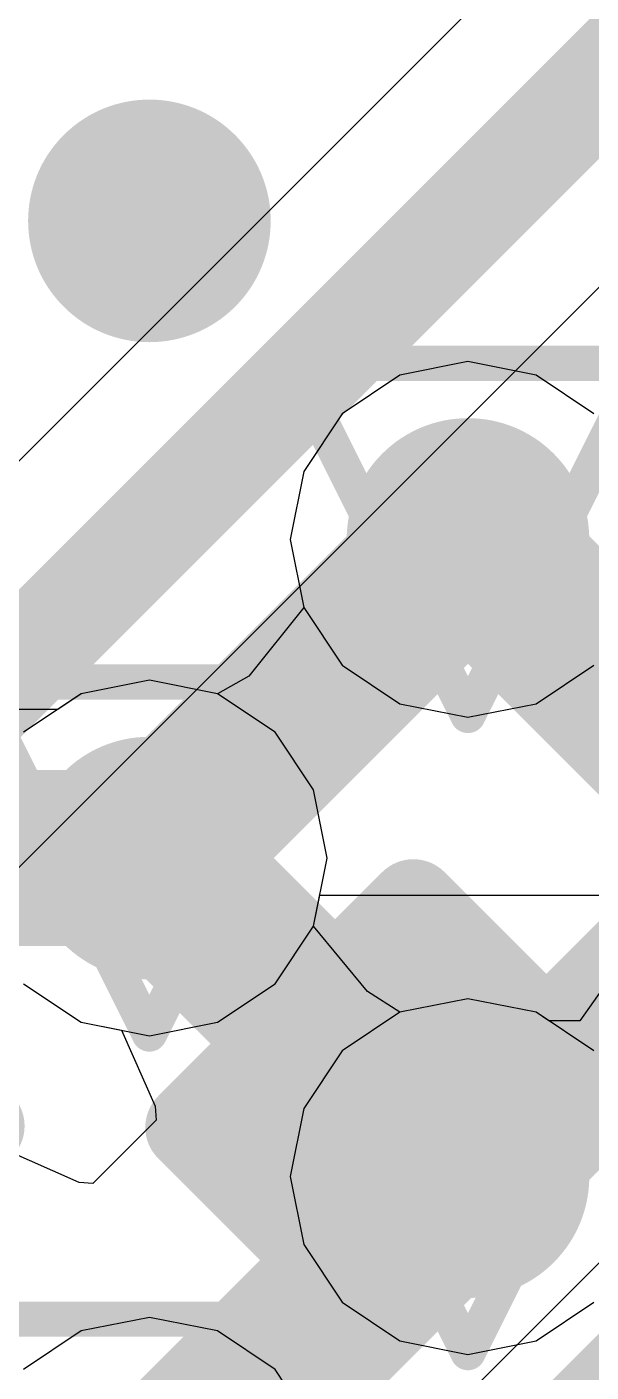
# Model space of a CAD drawing. Header units: inches. Extents: x -6 to 283, y -12 to 154.
# Drawn here: x 55.61 to 56.424, y 12.131 to 14.071 of the extents above; entities that cross this region are included whole.
import ezdxf

# ---------------------------------------------------------------- set-up
doc = ezdxf.new("R2010")
doc.units = ezdxf.units.IN
for name, color, linetype in [('Bottom Layer', 5, 'Continuous'), ('Bottom Overlay', 54, 'Continuous'), ('Bottom Paste', 16, 'Continuous'), ('Bottom Solder', 6, 'Continuous'), ('Drill Drawing', 1, 'Continuous'), ('GND-1', 16, 'Continuous'), ('GND-2', 90, 'Continuous'), ('GND-3', 216, 'Continuous'), ('GND-4', 54, 'Continuous'), ('PWR-1', 156, 'Continuous'), ('PWR-2', 130, 'Continuous'), ('Signal L1', 76, 'Continuous'), ('Signal L2', 6, 'Continuous'), ('Top Layer', 1, 'Continuous'), ('Top Paste', 8, 'Continuous'), ('Top Solder', 216, 'Continuous'), ('Via Holes', 16, 'Continuous')]:
    doc.layers.add(name, color=color, linetype=linetype)

# ---------------------------------------------------------------- blocks, each defined once
blk = doc.blocks.new('BGA_565_15_5_14_4__57')
at = {"layer": 'Top Layer'}
h = blk.add_hatch(color=1, dxfattribs=at)
edge = h.paths.add_edge_path()
edge.add_arc((-4.225, -1.625), 0.125, 0, 360)
h = blk.add_hatch(color=1, dxfattribs=at)
edge = h.paths.add_edge_path()
edge.add_arc((-4.875, -2.275), 0.125, 0, 360)
h = blk.add_hatch(color=1, dxfattribs=at)
edge = h.paths.add_edge_path()
edge.add_arc((-4.225, -2.275), 0.125, 0, 360)
h = blk.add_hatch(color=1, dxfattribs=at)
edge = h.paths.add_edge_path()
edge.add_arc((-4.875, -2.925), 0.125, 0, 360)
at = {"layer": 'Top Paste'}
h = blk.add_hatch(color=8, dxfattribs=at)
edge = h.paths.add_edge_path()
edge.add_arc((-4.225, -1.625), 0.125, 0, 360)
h = blk.add_hatch(color=8, dxfattribs=at)
edge = h.paths.add_edge_path()
edge.add_arc((-4.875, -2.275), 0.125, 0, 360)
h = blk.add_hatch(color=8, dxfattribs=at)
edge = h.paths.add_edge_path()
edge.add_arc((-4.225, -2.275), 0.125, 0, 360)
h = blk.add_hatch(color=8, dxfattribs=at)
edge = h.paths.add_edge_path()
edge.add_arc((-4.875, -2.925), 0.125, 0, 360)
at = {"layer": 'Top Solder'}
h = blk.add_hatch(color=216, dxfattribs=at)
edge = h.paths.add_edge_path()
edge.add_arc((-4.225, -1.625), 0.175, 0, 360)
h = blk.add_hatch(color=216, dxfattribs=at)
edge = h.paths.add_edge_path()
edge.add_arc((-4.875, -2.275), 0.175, 0, 360)
h = blk.add_hatch(color=216, dxfattribs=at)
edge = h.paths.add_edge_path()
edge.add_arc((-4.225, -2.275), 0.175, 0, 360)
h = blk.add_hatch(color=216, dxfattribs=at)
edge = h.paths.add_edge_path()
edge.add_arc((-4.875, -2.925), 0.175, 0, 360)
blk = doc.blocks.new('CAP_0201_B_338')
at = {"layer": 'Bottom Layer'}
for points in [[(-0.45, 0.15), (-0.15, 0.15), (-0.15, -0.15), (-0.45, -0.15)], [(0.15, 0.15), (0.45, 0.15), (0.45, -0.15), (0.15, -0.15)]]:
    blk.add_hatch(color=5, dxfattribs=at).paths.add_polyline_path(points)
at = {"layer": 'Bottom Paste'}
for points in [[(-0.45, 0.15), (-0.15, 0.15), (-0.15, -0.15), (-0.45, -0.15)], [(0.15, 0.15), (0.45, 0.15), (0.45, -0.15), (0.15, -0.15)]]:
    blk.add_hatch(color=16, dxfattribs=at).paths.add_polyline_path(points)
at = {"layer": 'Bottom Solder'}
for points in [[(-0.505, 0.205), (-0.095, 0.205), (-0.095, -0.205), (-0.505, -0.205)], [(0.095, 0.205), (0.505, 0.205), (0.505, -0.205), (0.095, -0.205)]]:
    blk.add_hatch(color=6, dxfattribs=at).paths.add_polyline_path(points)
at = {"layer": 'Bottom Overlay'}
for points in [[(-0.5334, 0.2286, 0.127, 0.127, 0), (-0.2032, 0.2286, 0.127, 0.127, 0)], [(-0.5334, -0.2286, 0.127, 0.127, 0), (-0.5334, 0.2286, 0.127, 0.127, 0)], [(0.2032, 0.2286, 0.127, 0.127, 0), (0.5334, 0.2286, 0.127, 0.127, 0)], [(0.5334, -0.2286, 0.127, 0.127, 0), (0.5334, 0.2286, 0.127, 0.127, 0)], [(-0.5334, -0.2286, 0.127, 0.127, 0), (-0.2032, -0.2286, 0.127, 0.127, 0)], [(0.2032, -0.2286, 0.127, 0.127, 0), (0.5334, -0.2286, 0.127, 0.127, 0)]]:
    blk.add_lwpolyline(points, format="xyseb", dxfattribs=at)
for points in [[(-0.5651, 0.2286, 0.0635, 0.0635, 1), (-0.5016, 0.2286, 0.0635, 0.0635, 1)], [(-0.5651, 0.2286, 0.0635, 0.0635, 1), (-0.5016, 0.2286, 0.0635, 0.0635, 1)], [(-0.2349, 0.2286, 0.0635, 0.0635, 1), (-0.1714, 0.2286, 0.0635, 0.0635, 1)], [(0.1714, 0.2286, 0.0635, 0.0635, 1), (0.2349, 0.2286, 0.0635, 0.0635, 1)], [(0.5016, 0.2286, 0.0635, 0.0635, 1), (0.5651, 0.2286, 0.0635, 0.0635, 1)], [(0.5016, 0.2286, 0.0635, 0.0635, 1), (0.5651, 0.2286, 0.0635, 0.0635, 1)], [(-0.5651, -0.2286, 0.0635, 0.0635, 1), (-0.5016, -0.2286, 0.0635, 0.0635, 1)], [(-0.5651, -0.2286, 0.0635, 0.0635, 1), (-0.5016, -0.2286, 0.0635, 0.0635, 1)], [(-0.2349, -0.2286, 0.0635, 0.0635, 1), (-0.1714, -0.2286, 0.0635, 0.0635, 1)], [(0.1714, -0.2286, 0.0635, 0.0635, 1), (0.2349, -0.2286, 0.0635, 0.0635, 1)], [(0.5016, -0.2286, 0.0635, 0.0635, 1), (0.5651, -0.2286, 0.0635, 0.0635, 1)], [(0.5016, -0.2286, 0.0635, 0.0635, 1), (0.5651, -0.2286, 0.0635, 0.0635, 1)]]:
    blk.add_lwpolyline(points, format="xyseb", close=True, dxfattribs=at)
blk = doc.blocks.new('CAP_0201_B_344')
at = {"layer": 'Bottom Layer'}
for points in [[(-0.45, 0.15), (-0.15, 0.15), (-0.15, -0.15), (-0.45, -0.15)], [(0.15, 0.15), (0.45, 0.15), (0.45, -0.15), (0.15, -0.15)]]:
    blk.add_hatch(color=5, dxfattribs=at).paths.add_polyline_path(points)
at = {"layer": 'Bottom Paste'}
for points in [[(-0.45, 0.15), (-0.15, 0.15), (-0.15, -0.15), (-0.45, -0.15)], [(0.15, 0.15), (0.45, 0.15), (0.45, -0.15), (0.15, -0.15)]]:
    blk.add_hatch(color=16, dxfattribs=at).paths.add_polyline_path(points)
at = {"layer": 'Bottom Solder'}
for points in [[(-0.505, 0.205), (-0.095, 0.205), (-0.095, -0.205), (-0.505, -0.205)], [(0.095, 0.205), (0.505, 0.205), (0.505, -0.205), (0.095, -0.205)]]:
    blk.add_hatch(color=6, dxfattribs=at).paths.add_polyline_path(points)
at = {"layer": 'Bottom Overlay'}
for points in [[(-0.5334, 0.2286, 0.127, 0.127, 0), (-0.2032, 0.2286, 0.127, 0.127, 0)], [(-0.5334, -0.2286, 0.127, 0.127, 0), (-0.5334, 0.2286, 0.127, 0.127, 0)], [(0.2032, 0.2286, 0.127, 0.127, 0), (0.5334, 0.2286, 0.127, 0.127, 0)], [(0.5334, -0.2286, 0.127, 0.127, 0), (0.5334, 0.2286, 0.127, 0.127, 0)], [(-0.5334, -0.2286, 0.127, 0.127, 0), (-0.2032, -0.2286, 0.127, 0.127, 0)], [(0.2032, -0.2286, 0.127, 0.127, 0), (0.5334, -0.2286, 0.127, 0.127, 0)]]:
    blk.add_lwpolyline(points, format="xyseb", dxfattribs=at)
for points in [[(-0.5651, 0.2286, 0.0635, 0.0635, 1), (-0.5016, 0.2286, 0.0635, 0.0635, 1)], [(-0.5651, 0.2286, 0.0635, 0.0635, 1), (-0.5016, 0.2286, 0.0635, 0.0635, 1)], [(-0.2349, 0.2286, 0.0635, 0.0635, 1), (-0.1714, 0.2286, 0.0635, 0.0635, 1)], [(0.1714, 0.2286, 0.0635, 0.0635, 1), (0.2349, 0.2286, 0.0635, 0.0635, 1)], [(0.5016, 0.2286, 0.0635, 0.0635, 1), (0.5651, 0.2286, 0.0635, 0.0635, 1)], [(0.5016, 0.2286, 0.0635, 0.0635, 1), (0.5651, 0.2286, 0.0635, 0.0635, 1)], [(-0.5651, -0.2286, 0.0635, 0.0635, 1), (-0.5016, -0.2286, 0.0635, 0.0635, 1)], [(-0.5651, -0.2286, 0.0635, 0.0635, 1), (-0.5016, -0.2286, 0.0635, 0.0635, 1)], [(-0.2349, -0.2286, 0.0635, 0.0635, 1), (-0.1714, -0.2286, 0.0635, 0.0635, 1)], [(0.1714, -0.2286, 0.0635, 0.0635, 1), (0.2349, -0.2286, 0.0635, 0.0635, 1)], [(0.5016, -0.2286, 0.0635, 0.0635, 1), (0.5651, -0.2286, 0.0635, 0.0635, 1)], [(0.5016, -0.2286, 0.0635, 0.0635, 1), (0.5651, -0.2286, 0.0635, 0.0635, 1)]]:
    blk.add_lwpolyline(points, format="xyseb", close=True, dxfattribs=at)

msp = doc.modelspace()

# ---------------------------------------------------------------- hatches: boundary and pattern name
at = {"layer": 'Bottom Layer'}
h = msp.add_hatch(color=5, dxfattribs=at)
edge = h.paths.add_edge_path()
edge.add_arc((56.2463, 13.3318), 0.15, 0, 360)
h = msp.add_hatch(color=5, dxfattribs=at)
edge = h.paths.add_edge_path()
edge.add_arc((55.7867, 12.8722), 0.15, 0, 360)
h = msp.add_hatch(color=5, dxfattribs=at)
edge = h.paths.add_edge_path()
edge.add_arc((56.2463, 12.4126), 0.15, 0, 360)
at = {"layer": 'GND-1'}
h = msp.add_hatch(color=16, dxfattribs=at)
edge = h.paths.add_edge_path()
edge.add_arc((56.2463, 13.3318), 0.15, 0, 360)
h = msp.add_hatch(color=16, dxfattribs=at)
edge = h.paths.add_edge_path()
edge.add_arc((55.7867, 12.8722), 0.15, 0, 360)
h = msp.add_hatch(color=16, dxfattribs=at)
edge = h.paths.add_edge_path()
edge.add_arc((56.2463, 12.4126), 0.15, 0, 360)
at = {"layer": 'GND-2'}
h = msp.add_hatch(color=90, dxfattribs=at)
edge = h.paths.add_edge_path()
edge.add_arc((56.2463, 13.3318), 0.15, 0, 360)
h = msp.add_hatch(color=90, dxfattribs=at)
edge = h.paths.add_edge_path()
edge.add_arc((55.7867, 12.8722), 0.15, 0, 360)
h = msp.add_hatch(color=90, dxfattribs=at)
edge = h.paths.add_edge_path()
edge.add_arc((56.2463, 12.4126), 0.15, 0, 360)
at = {"layer": 'GND-3'}
h = msp.add_hatch(color=216, dxfattribs=at)
edge = h.paths.add_edge_path()
edge.add_arc((56.2463, 13.3318), 0.15, 0, 360)
h = msp.add_hatch(color=216, dxfattribs=at)
edge = h.paths.add_edge_path()
edge.add_arc((55.7867, 12.8722), 0.15, 0, 360)
h = msp.add_hatch(color=216, dxfattribs=at)
edge = h.paths.add_edge_path()
edge.add_arc((56.2463, 12.4126), 0.15, 0, 360)
at = {"layer": 'GND-4'}
h = msp.add_hatch(color=54, dxfattribs=at)
edge = h.paths.add_edge_path()
edge.add_arc((56.2463, 13.3318), 0.15, 0, 360)
h = msp.add_hatch(color=54, dxfattribs=at)
edge = h.paths.add_edge_path()
edge.add_arc((55.7867, 12.8722), 0.15, 0, 360)
h = msp.add_hatch(color=54, dxfattribs=at)
edge = h.paths.add_edge_path()
edge.add_arc((56.2463, 12.4126), 0.15, 0, 360)
at = {"layer": 'PWR-1'}
h = msp.add_hatch(color=156, dxfattribs=at)
edge = h.paths.add_edge_path()
edge.add_arc((56.2463, 13.3318), 0.15, 0, 360)
h = msp.add_hatch(color=156, dxfattribs=at)
edge = h.paths.add_edge_path()
edge.add_arc((55.7867, 12.8722), 0.15, 0, 360)
h = msp.add_hatch(color=156, dxfattribs=at)
edge = h.paths.add_edge_path()
edge.add_arc((56.2463, 12.4126), 0.15, 0, 360)
at = {"layer": 'PWR-2'}
h = msp.add_hatch(color=130, dxfattribs=at)
edge = h.paths.add_edge_path()
edge.add_arc((56.2463, 13.3318), 0.15, 0, 360)
h = msp.add_hatch(color=130, dxfattribs=at)
edge = h.paths.add_edge_path()
edge.add_arc((55.7867, 12.8722), 0.15, 0, 360)
h = msp.add_hatch(color=130, dxfattribs=at)
edge = h.paths.add_edge_path()
edge.add_arc((56.2463, 12.4126), 0.15, 0, 360)
at = {"layer": 'Signal L1'}
h = msp.add_hatch(color=76, dxfattribs=at)
edge = h.paths.add_edge_path()
edge.add_arc((56.2463, 13.3318), 0.15, 0, 360)
h = msp.add_hatch(color=76, dxfattribs=at)
edge = h.paths.add_edge_path()
edge.add_arc((55.7867, 12.8722), 0.15, 0, 360)
h = msp.add_hatch(color=76, dxfattribs=at)
edge = h.paths.add_edge_path()
edge.add_arc((56.2463, 12.4126), 0.15, 0, 360)
at = {"layer": 'Signal L2'}
h = msp.add_hatch(color=6, dxfattribs=at)
edge = h.paths.add_edge_path()
edge.add_arc((56.2463, 13.3318), 0.15, 0, 360)
h = msp.add_hatch(color=6, dxfattribs=at)
edge = h.paths.add_edge_path()
edge.add_arc((55.7867, 12.8722), 0.15, 0, 360)
h = msp.add_hatch(color=6, dxfattribs=at)
edge = h.paths.add_edge_path()
edge.add_arc((56.2463, 12.4126), 0.15, 0, 360)
at = {"layer": 'Top Layer'}
h = msp.add_hatch(color=1, dxfattribs=at)
edge = h.paths.add_edge_path()
edge.add_arc((56.2463, 13.3318), 0.15, 0, 360)
h = msp.add_hatch(color=1, dxfattribs=at)
edge = h.paths.add_edge_path()
edge.add_arc((55.7867, 12.8722), 0.15, 0, 360)
h = msp.add_hatch(color=1, dxfattribs=at)
edge = h.paths.add_edge_path()
edge.add_arc((56.2463, 12.4126), 0.15, 0, 360)
at = {"layer": 'Via Holes'}
h = msp.add_hatch(color=7, dxfattribs=at)
edge = h.paths.add_edge_path()
edge.add_arc((56.2463, 13.3318), 0.075, 0, 360)
h = msp.add_hatch(color=7, dxfattribs=at)
edge = h.paths.add_edge_path()
edge.add_arc((55.7867, 12.8722), 0.075, 0, 360)
h = msp.add_hatch(color=7, dxfattribs=at)
edge = h.paths.add_edge_path()
edge.add_arc((56.2463, 12.4126), 0.075, 0, 360)

# ---------------------------------------------------------------- linework, layer by layer
at = {"layer": 'Bottom Layer'}
for p, q in [((56.5248, 14.3712), (55.0738, 12.9202)), ((55.4275, 12.6878), (56.803, 14.0633)), ((56.5952, 12.4478), (56.2035, 12.0561))]:
    msp.add_line(p, q, dxfattribs=at)
msp.add_lwpolyline([(55.2203, 12.7737, 0.1524, 0.1524, 0), (56.6714, 14.2247, 0.1524, 0.1524, 0)], format="xyseb", dxfattribs=at)
at = {"layer": 'Drill Drawing'}
for points in [[(55.9923, 13.5858, 0.0508, 0.0508, 0), (56.5003, 13.5858, 0.0508, 0.0508, 0)], [(55.9923, 13.5858, 0.0508, 0.0508, 0), (56.2463, 13.0778, 0.0508, 0.0508, 0)], [(56.2463, 13.0778, 0.0508, 0.0508, 0), (56.5003, 13.5858, 0.0508, 0.0508, 0)], [(55.5327, 13.1262, 0.0508, 0.0508, 0), (56.0407, 13.1262, 0.0508, 0.0508, 0)], [(55.5327, 13.1262, 0.0508, 0.0508, 0), (55.7867, 12.6182, 0.0508, 0.0508, 0)], [(55.7867, 12.6182, 0.0508, 0.0508, 0), (56.0407, 13.1262, 0.0508, 0.0508, 0)], [(55.9923, 12.6666, 0.0508, 0.0508, 0), (56.5003, 12.6666, 0.0508, 0.0508, 0)], [(55.9923, 12.6666, 0.0508, 0.0508, 0), (56.2463, 12.1586, 0.0508, 0.0508, 0)], [(56.2463, 12.1586, 0.0508, 0.0508, 0), (56.5003, 12.6666, 0.0508, 0.0508, 0)], [(55.5327, 12.2069, 0.0508, 0.0508, 0), (56.0407, 12.2069, 0.0508, 0.0508, 0)], [(55.7867, 11.6989, 0.0508, 0.0508, 0), (56.0407, 12.2069, 0.0508, 0.0508, 0)]]:
    msp.add_lwpolyline(points, format="xyseb", dxfattribs=at)
for points in [[(55.9796, 13.5858, 0.0254, 0.0254, 1), (56.005, 13.5858, 0.0254, 0.0254, 1)], [(55.9796, 13.5858, 0.0254, 0.0254, 1), (56.005, 13.5858, 0.0254, 0.0254, 1)], [(56.028, 13.1262, 0.0254, 0.0254, 1), (56.0534, 13.1262, 0.0254, 0.0254, 1)], [(56.028, 13.1262, 0.0254, 0.0254, 1), (56.0534, 13.1262, 0.0254, 0.0254, 1)], [(56.2336, 13.0778, 0.0254, 0.0254, 1), (56.259, 13.0778, 0.0254, 0.0254, 1)], [(56.2336, 13.0778, 0.0254, 0.0254, 1), (56.259, 13.0778, 0.0254, 0.0254, 1)], [(55.9796, 12.6666, 0.0254, 0.0254, 1), (56.005, 12.6666, 0.0254, 0.0254, 1)], [(55.9796, 12.6666, 0.0254, 0.0254, 1), (56.005, 12.6666, 0.0254, 0.0254, 1)], [(55.774, 12.6182, 0.0254, 0.0254, 1), (55.7994, 12.6182, 0.0254, 0.0254, 1)], [(55.774, 12.6182, 0.0254, 0.0254, 1), (55.7994, 12.6182, 0.0254, 0.0254, 1)], [(56.028, 12.2069, 0.0254, 0.0254, 1), (56.0534, 12.2069, 0.0254, 0.0254, 1)], [(56.028, 12.2069, 0.0254, 0.0254, 1), (56.0534, 12.2069, 0.0254, 0.0254, 1)], [(56.2336, 12.1586, 0.0254, 0.0254, 1), (56.259, 12.1586, 0.0254, 0.0254, 1)], [(56.2336, 12.1586, 0.0254, 0.0254, 1), (56.259, 12.1586, 0.0254, 0.0254, 1)]]:
    msp.add_lwpolyline(points, format="xyseb", close=True, dxfattribs=at)
at = {"layer": 'PWR-1'}
for p, q in [((56.2463, 13.5883), (56.1481, 13.5688)), ((56.3445, 13.5688), (56.2463, 13.5883)), ((56.1481, 13.5688), (56.0649, 13.5132)), ((56.4277, 13.5132), (56.3445, 13.5688)), ((56.0649, 13.5132), (56.0093, 13.43)), ((56.0093, 13.43), (55.9898, 13.3318)), ((55.9898, 13.3318), (56.0093, 13.2336)), ((56.0093, 13.2336), (55.9301, 13.1343)), ((55.7867, 13.1287), (55.6885, 13.1092)), ((55.8848, 13.1092), (55.7867, 13.1287)), ((55.9301, 13.1343), (55.8848, 13.1092)), ((55.6885, 13.1092), (55.6546, 13.0865)), ((55.6546, 13.0865), (54.9995, 13.0865)), ((56.0237, 12.774), (56.0325, 12.8185)), ((56.0325, 12.8185), (56.4601, 12.8185)), ((55.9681, 12.6908), (56.0237, 12.774)), ((55.6053, 12.6908), (55.6885, 12.6352)), ((55.8848, 12.6352), (55.9681, 12.6908)), ((56.2463, 12.6691), (56.1481, 12.6496)), ((56.3445, 12.6496), (56.2463, 12.6691)), ((55.6885, 12.6352), (55.7867, 12.6157)), ((55.7867, 12.6157), (55.8848, 12.6352)), ((56.1481, 12.6496), (56.0649, 12.594)), ((56.4277, 12.594), (56.3445, 12.6496)), ((56.0649, 12.594), (56.0093, 12.5107)), ((56.0093, 12.5107), (55.9898, 12.4126)), ((55.9898, 12.4126), (56.0093, 12.3144)), ((56.0093, 12.3144), (56.0649, 12.2312)), ((56.0649, 12.2312), (56.1481, 12.1756)), ((56.3445, 12.1756), (56.4277, 12.2312)), ((55.7867, 12.2095), (55.6885, 12.1899)), ((55.8848, 12.1899), (55.7867, 12.2095)), ((55.6885, 12.1899), (55.6053, 12.1343)), ((55.9681, 12.1343), (55.8848, 12.1899)), ((56.1481, 12.1756), (56.2463, 12.156)), ((56.2463, 12.156), (56.3445, 12.1756)), ((56.0237, 12.0511), (55.9681, 12.1343))]:
    msp.add_line(p, q, dxfattribs=at)
at = {"layer": 'PWR-2'}
for p, q in [((56.2463, 13.5883), (56.1481, 13.5688)), ((56.3445, 13.5688), (56.2463, 13.5883)), ((56.1481, 13.5688), (56.0649, 13.5132)), ((56.4277, 13.5132), (56.3445, 13.5688)), ((56.0649, 13.5132), (56.0093, 13.43)), ((56.0093, 13.43), (55.9898, 13.3318)), ((55.9898, 13.3318), (56.0093, 13.2336)), ((56.0093, 13.2336), (56.0649, 13.1504)), ((56.0649, 13.1504), (56.1481, 13.0948)), ((56.3445, 13.0948), (56.4277, 13.1504)), ((55.7867, 13.1287), (55.6885, 13.1092)), ((55.8848, 13.1092), (55.7867, 13.1287)), ((55.6885, 13.1092), (55.6053, 13.0536)), ((55.9681, 13.0536), (55.8848, 13.1092)), ((56.1481, 13.0948), (56.2463, 13.0753)), ((56.2463, 13.0753), (56.3445, 13.0948)), ((56.0237, 12.9703), (55.9681, 13.0536)), ((56.0432, 12.8722), (56.0237, 12.9703)), ((56.0237, 12.774), (56.0432, 12.8722)), ((55.9681, 12.6908), (56.0237, 12.774)), ((55.6053, 12.6908), (55.6885, 12.6352)), ((55.8848, 12.6352), (55.9681, 12.6908)), ((56.2463, 12.6691), (56.1481, 12.6496)), ((56.3445, 12.6496), (56.2463, 12.6691)), ((55.6885, 12.6352), (55.7867, 12.6157)), ((55.7867, 12.6157), (55.8848, 12.6352)), ((56.1481, 12.6496), (56.0649, 12.594)), ((56.4277, 12.594), (56.3445, 12.6496)), ((56.0649, 12.594), (56.0093, 12.5107)), ((56.0093, 12.5107), (55.9898, 12.4126)), ((55.9898, 12.4126), (56.0093, 12.3144)), ((56.0093, 12.3144), (56.0649, 12.2312)), ((56.0649, 12.2312), (56.1481, 12.1756)), ((56.3445, 12.1756), (56.4277, 12.2312)), ((55.7867, 12.2095), (55.6885, 12.1899)), ((55.8848, 12.1899), (55.7867, 12.2095)), ((55.6885, 12.1899), (55.6053, 12.1343)), ((55.9681, 12.1343), (55.8848, 12.1899)), ((56.1481, 12.1756), (56.2463, 12.156)), ((56.2463, 12.156), (56.3445, 12.1756)), ((56.0237, 12.0511), (55.9681, 12.1343))]:
    msp.add_line(p, q, dxfattribs=at)
at = {"layer": 'Signal L2'}
for p, q in [((56.2463, 13.5883), (56.1481, 13.5688)), ((56.3445, 13.5688), (56.2463, 13.5883)), ((56.1481, 13.5688), (56.0649, 13.5132)), ((56.4277, 13.5132), (56.3445, 13.5688)), ((56.0649, 13.5132), (56.0093, 13.43)), ((56.0093, 13.43), (55.9898, 13.3318)), ((55.9898, 13.3318), (56.0093, 13.2336)), ((56.0093, 13.2336), (56.0649, 13.1504)), ((56.0649, 13.1504), (56.1481, 13.0948)), ((56.3445, 13.0948), (56.4277, 13.1504)), ((55.7867, 13.1287), (55.6885, 13.1092)), ((55.8848, 13.1092), (55.7867, 13.1287)), ((55.6885, 13.1092), (55.6053, 13.0536)), ((55.9681, 13.0536), (55.8848, 13.1092)), ((56.1481, 13.0948), (56.2463, 13.0753)), ((56.2463, 13.0753), (56.3445, 13.0948)), ((56.0237, 12.9703), (55.9681, 13.0536)), ((56.0432, 12.8722), (56.0237, 12.9703)), ((56.0237, 12.774), (56.0432, 12.8722)), ((56.1015, 12.6794), (56.0237, 12.774)), ((56.4861, 12.7483), (56.4076, 12.6372)), ((55.6053, 12.6908), (55.6885, 12.6352)), ((56.1481, 12.6496), (56.1015, 12.6794)), ((56.2463, 12.6691), (56.1481, 12.6496)), ((56.3445, 12.6496), (56.2463, 12.6691)), ((55.6885, 12.6352), (55.7466, 12.6236)), ((56.363, 12.6372), (56.3445, 12.6496)), ((56.4076, 12.6372), (56.363, 12.6372)), ((55.7466, 12.6236), (55.795, 12.514)), ((55.795, 12.514), (55.7967, 12.494)), ((55.7967, 12.494), (55.7052, 12.4026)), ((55.6853, 12.4042), (55.5756, 12.4526)), ((55.7052, 12.4026), (55.6853, 12.4042))]:
    msp.add_line(p, q, dxfattribs=at)
at = {"layer": 'Top Layer'}
for points in [[(55.7866, 12.8722, 0.254, 0.254, 0), (56.2462, 13.3319, 0.254, 0.254, 0)], [(56.2463, 13.3318, 0.254, 0.254, 0), (56.7059, 12.8722, 0.254, 0.254, 0)], [(54.8676, 12.8722, 0.254, 0.254, 0), (55.7867, 12.8722, 0.254, 0.254, 0)], [(55.7867, 12.8722, 0.254, 0.254, 0), (55.7868, 12.8722, 0.254, 0.254, 0)], [(55.7867, 12.8722, 0.254, 0.254, 0), (56.2463, 12.4126, 0.254, 0.254, 0)], [(55.7867, 12.8722, 0.254, 0.254, 0), (55.7867, 12.8722, 0.254, 0.254, 0)], [(56.2463, 12.4126, 0.254, 0.254, 0), (56.7059, 12.8722, 0.254, 0.254, 0)], [(55.7867, 11.9529, 0.254, 0.254, 0), (56.2463, 12.4126, 0.254, 0.254, 0)]]:
    msp.add_lwpolyline(points, format="xyseb", dxfattribs=at)
for points in [[(56.1827, 13.3319, 0.127, 0.127, 1), (56.3097, 13.3319, 0.127, 0.127, 1)], [(56.1828, 13.3318, 0.127, 0.127, 1), (56.3098, 13.3318, 0.127, 0.127, 1)], [(55.7231, 12.8722, 0.127, 0.127, 1), (55.8501, 12.8722, 0.127, 0.127, 1)], [(55.7232, 12.8722, 0.127, 0.127, 1), (55.8502, 12.8722, 0.127, 0.127, 1)], [(55.7232, 12.8722, 0.127, 0.127, 1), (55.8502, 12.8722, 0.127, 0.127, 1)], [(55.7232, 12.8722, 0.127, 0.127, 1), (55.8502, 12.8722, 0.127, 0.127, 1)], [(55.7232, 12.8722, 0.127, 0.127, 1), (55.8502, 12.8722, 0.127, 0.127, 1)], [(55.7232, 12.8722, 0.127, 0.127, 1), (55.8502, 12.8722, 0.127, 0.127, 1)], [(55.7233, 12.8722, 0.127, 0.127, 1), (55.8503, 12.8722, 0.127, 0.127, 1)], [(56.1828, 12.4126, 0.127, 0.127, 1), (56.3098, 12.4126, 0.127, 0.127, 1)], [(56.1828, 12.4126, 0.127, 0.127, 1), (56.3098, 12.4126, 0.127, 0.127, 1)], [(56.1828, 12.4126, 0.127, 0.127, 1), (56.3098, 12.4126, 0.127, 0.127, 1)]]:
    msp.add_lwpolyline(points, format="xyseb", close=True, dxfattribs=at)

# ---------------------------------------------------------------- block references
for name, p, rotation in [('BGA_565_15_5_14_4__57', (54.4079, 8.2759), 225), ('CAP_0201_B_338', (55.0044, 12.7011), 315), ('CAP_0201_B_344', (56.3831, 12.2682), 315)]:
    msp.add_blockref(name, p, dxfattribs=dict(rotation=rotation))

doc.saveas('drawing.dxf')
